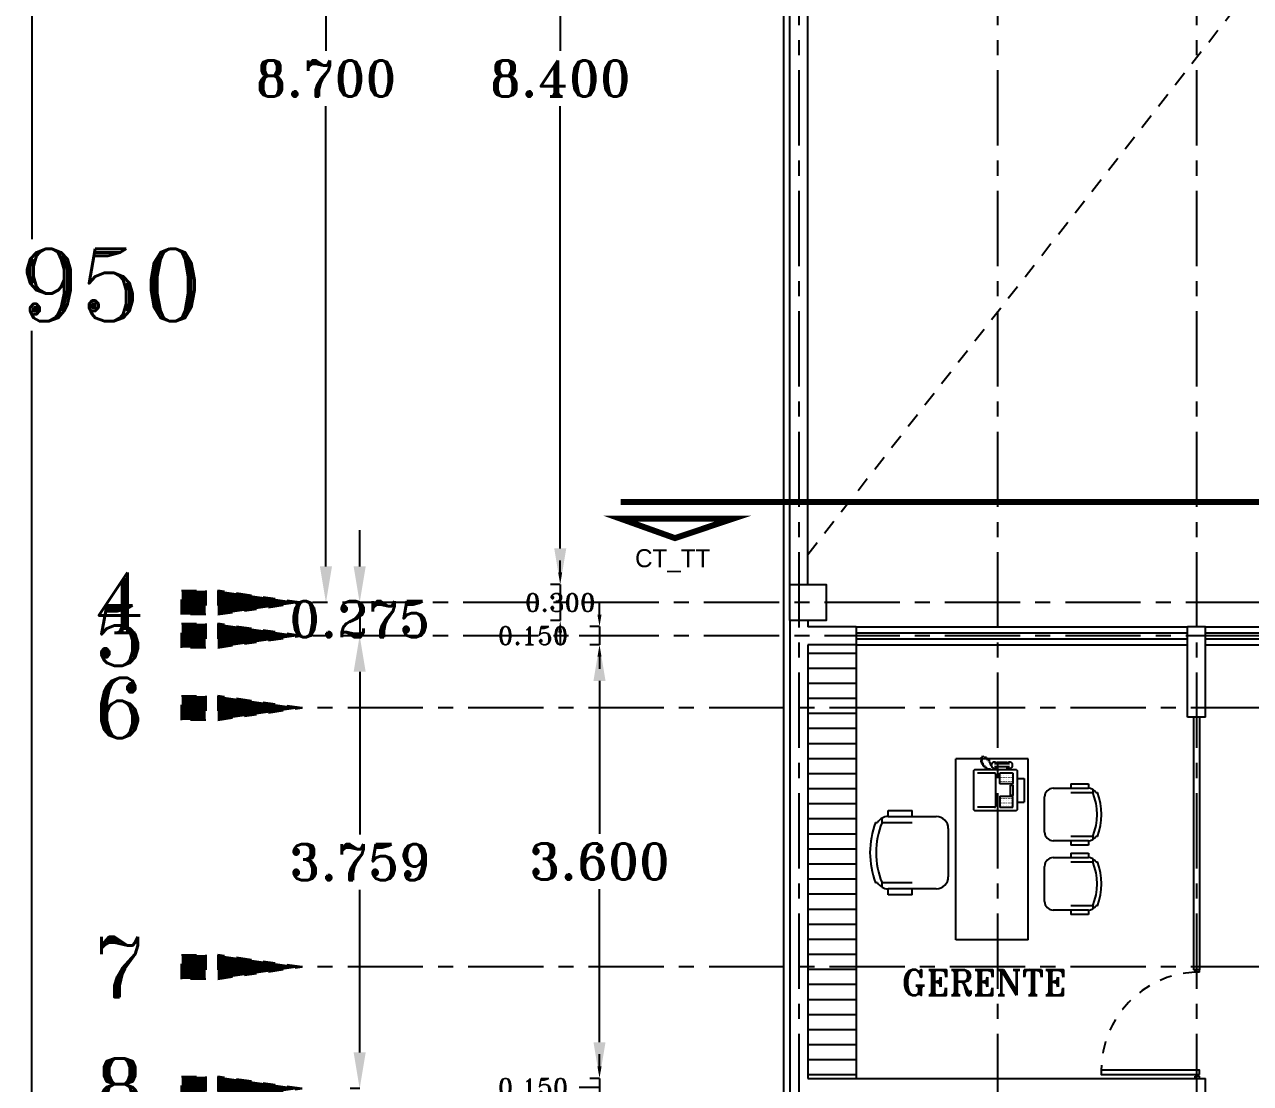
# Model space of a CAD drawing. Extents: x 915 to 2178, y -798 to 165.
# Drawn here: x 1325.22 to 1335.4, y -704.57 to -695.78 of the extents above; entities that cross this region are included whole.
import ezdxf
from ezdxf.enums import TextEntityAlignment as Align

# ---------------------------------------------------------------- set-up
doc = ezdxf.new("R2010")
doc.units = 0
doc.header["$LTSCALE"] = 0.5
doc.header["$MEASUREMENT"] = 0
for name, pattern in [('ACAD_ISO10W100', [18, 12, -3, 0, -3]), ('CENTER', [2, 1.25, -0.25, 0.25, -0.25]), ('DASHDOT2', [0.5, 0.25, -0.125, 0, -0.125]), ('HIDDEN2', [0.1875, 0.125, -0.0625])]:
    doc.linetypes.add(name, pattern=pattern)
doc.layers.get('0').update_dxf_attribs({"linetype": 'CONTINUOUS'})
doc.layers.get('DEFPOINTS').update_dxf_attribs({"linetype": 'CONTINUOUS'})
for name, color, linetype in [('COTA', 7, 'CONTINUOUS'), ('COTAS', 7, 'CONTINUOUS'), ('EJE', 125, 'DASHDOT2'), ('EJES', 125, 'CENTER'), ('linea_corte', 1, 'ACAD_ISO10W100'), ('MOBILIARIO', 125, 'CONTINUOUS'), ('MUEBLES', 125, 'CONTINUOUS'), ('MURO', 150, 'CONTINUOUS'), ('muro bajo', 40, 'CONTINUOUS'), ('proyecciones', 6, 'HIDDEN2'), ('PUERTA5', 125, 'CONTINUOUS'), ('TERRENO', 8, 'CONTINUOUS'), ('ventanas', 4, 'CONTINUOUS')]:
    doc.layers.add(name, color=color, linetype=linetype)
doc.styles.add('ROMANT', font='romant')
doc.dimstyles.new('detalle', dxfattribs={"dimtxt": 0.2, "dimasz": 0.15, "dimexe": 0.08, "dimexo": 0, "dimgap": 0.08, "dimtad": 0, "dimtih": 1, "dimtoh": 1, "dimdec": 3, "dimzin": 1, "dimdsep": 46, "dimtxsty": 'ROMANT', "dimcen": 0.15, "dimclrd": 143, "dimclre": 9, "dimadec": 0, "dimazin": 0, "dimtfac": 1, "dimtdec": 3, "dimtmove": 0, "dimatfit": 3, "dimfxl": 1, "dimarcsym": 0})

# ---------------------------------------------------------------- blocks, each defined once
blk = doc.blocks.new('PUERTA5')
at = {"layer": 'PUERTA5'}
for p, q in [((-0.9, 0.018), (-0.882, 0.018)), ((-0.882, -0.018), (-0.882, 0.018)), ((-0.018, 0.018), (0, 0.018)), ((-0.018, -0.018), (-0.018, 0.018)), ((-0.9, -0.018), (-0.882, -0.018)), ((-0.018, -0.018), (0, -0.018))]:
    blk.add_line(p, q, dxfattribs=at)
blk.add_lwpolyline([(-0.869, -0.018), (-0.833, -0.018), (-0.833, 0.797), (-0.869, 0.797)], close=True, dxfattribs=at)
at = {"layer": 'PUERTA5', "linetype": 'HIDDEN2'}
blk.add_arc((-0.833, -0.018), 0.815, 2.5308, 90, dxfattribs=at)
blk = doc.blocks.new('FAX')
for p, q in [((-0.098, 0.36), (-0.098, 0.417)), ((-0.098, 0.417), (0.098, 0.417)), ((0.098, 0.36), (0.098, 0.417)), ((-0.125, 0.31), (-0.124, 0.31)), ((-0.107, 0.31), (-0.106, 0.31)), ((-0.089, 0.31), (-0.088, 0.31)), ((-0.071, 0.31), (-0.07, 0.31)), ((0.07, 0.31), (0.071, 0.31)), ((0.088, 0.31), (0.089, 0.31)), ((0.106, 0.31), (0.107, 0.31)), ((0.124, 0.31), (0.125, 0.31)), ((-0.23, 0.273), (-0.22, 0.273)), ((-0.23, 0.273), (-0.23, 0.194)), ((-0.22, 0.296), (-0.22, 0.171)), ((-0.195, 0.296), (-0.195, 0.171)), ((-0.195, 0.273), (-0.173, 0.273)), ((-0.125, 0.29), (-0.124, 0.29)), ((-0.125, 0.27), (-0.124, 0.27)), ((-0.125, 0.25), (-0.124, 0.25)), ((-0.125, 0.23), (-0.124, 0.23)), ((-0.107, 0.29), (-0.106, 0.29)), ((-0.107, 0.27), (-0.106, 0.27)), ((-0.107, 0.25), (-0.106, 0.25)), ((-0.107, 0.23), (-0.106, 0.23)), ((-0.089, 0.29), (-0.088, 0.29)), ((-0.089, 0.27), (-0.088, 0.27)), ((-0.089, 0.25), (-0.088, 0.25)), ((-0.089, 0.23), (-0.088, 0.23)), ((-0.071, 0.29), (-0.07, 0.29)), ((-0.071, 0.27), (-0.07, 0.27)), ((-0.071, 0.25), (-0.07, 0.25)), ((-0.071, 0.23), (-0.07, 0.23)), ((0.07, 0.29), (0.071, 0.29)), ((0.07, 0.27), (0.071, 0.27)), ((0.07, 0.25), (0.071, 0.25)), ((0.07, 0.23), (0.071, 0.23)), ((0.088, 0.29), (0.089, 0.29)), ((0.088, 0.27), (0.089, 0.27)), ((0.088, 0.25), (0.089, 0.25)), ((0.088, 0.23), (0.089, 0.23)), ((0.106, 0.29), (0.107, 0.29)), ((0.106, 0.27), (0.107, 0.27)), ((0.106, 0.25), (0.107, 0.25)), ((0.106, 0.23), (0.107, 0.23)), ((0.124, 0.29), (0.125, 0.29)), ((0.124, 0.27), (0.125, 0.27)), ((0.124, 0.25), (0.125, 0.25)), ((0.124, 0.23), (0.125, 0.23)), ((-0.272, 0.105), (-0.271, 0.086)), ((-0.263, 0.115), (-0.262, 0.096)), ((-0.255, 0.125), (-0.253, 0.106)), ((-0.246, 0.135), (-0.244, 0.116)), ((-0.205, 0.144), (-0.238, 0.13)), ((-0.23, 0.194), (-0.22, 0.194)), ((-0.195, 0.194), (-0.173, 0.194)), ((-0.189, 0.107), (-0.187, 0.088)), ((-0.18, 0.117), (-0.178, 0.098)), ((-0.176, 0.138), (-0.174, 0.119)), ((-0.143, 0.03), (-0.143, 0.172)), ((-0.135, 0.18), (0.135, 0.18)), ((0.142, 0.172), (0.142, 0.03)), ((-0.279, 0.084), (-0.278, 0.065)), ((-0.266, 0.075), (-0.265, 0.056)), ((-0.253, 0.074), (-0.251, 0.055)), ((-0.239, 0.073), (-0.238, 0.054)), ((-0.228, 0.077), (-0.227, 0.058)), ((-0.217, 0.082), (-0.216, 0.063)), ((-0.206, 0.087), (-0.205, 0.068)), ((-0.197, 0.097), (-0.196, 0.078))]:
    blk.add_line(p, q)
for points in [[(-0.173, 0.015), (-0.173, 0.345, -0.414214), (-0.158, 0.36), (0.157, 0.36, -0.414214), (0.172, 0.345), (0.172, 0.015, -0.414214), (0.157, 0), (-0.158, 0, -0.414214)], [(-0.143, 0.22), (-0.143, 0.32, -0.414214), (-0.137, 0.325), (-0.058, 0.325, -0.414214), (-0.053, 0.32), (-0.053, 0.22, -0.414214), (-0.058, 0.215), (-0.137, 0.215, -0.414214)], [(0.142, 0.22), (0.142, 0.32, 0.414214), (0.137, 0.325), (0.057, 0.325, 0.414214), (0.052, 0.32), (0.052, 0.22, 0.414214), (0.057, 0.215), (0.137, 0.215, 0.414214)]]:
    blk.add_lwpolyline(points, format="xyb", close=True)
blk.add_lwpolyline([(-0.043, 0.305), (-0.043, 0.325), (0.043, 0.325), (0.043, 0.305)], close=True)
for centre, radius, start, end in [((-0.207, 0.296), 0.0262, 298.4915, 241.5085), ((-0.207, 0.171), 0.0262, 118.4915, 61.5085), ((-0.135, 0.172), 0.0075, 90, 180), ((0.135, 0.172), 0.0075, 360, 90)]:
    blk.add_arc(centre, radius, start, end)
blk = doc.blocks.new('SILLA')
at = {"layer": 'MUEBLES'}
for p, q in [((968.609, -706.417), (969.009, -706.417)), ((968.809, -706.367), (968.809, -706.417)), ((968.809, -706.367), (969.009, -706.367)), ((969.009, -706.367), (969.009, -706.417)), ((969.059, -706.43), (969.059, -706.467)), ((968.509, -706.917), (968.509, -706.517)), ((968.809, -706.467), (969.059, -706.467)), ((969.096, -706.467), (969.113, -706.467)), ((969.059, -706.967), (968.809, -706.967)), ((969.059, -706.967), (969.059, -707.003)), ((969.113, -706.967), (969.096, -706.967)), ((969.009, -707.017), (968.609, -707.017)), ((968.809, -707.017), (968.809, -707.067)), ((969.009, -707.067), (968.809, -707.067)), ((969.009, -707.017), (969.009, -707.067))]:
    blk.add_line(p, q, dxfattribs=at)
for centre, radius, start, end in [((968.609, -706.517), 0.1, 90, 180), ((969.009, -706.517), 0.1, 30, 90), ((968.459, -706.717), 0.65, 337.3801, 22.6199), ((968.459, -706.717), 0.7, 339.0752, 20.9248), ((968.609, -706.917), 0.1, 180, 270), ((969.009, -706.917), 0.1, 270, 330)]:
    blk.add_arc(centre, radius, start, end, dxfattribs=at)
blk = doc.blocks.new('*D58')
at = {"layer": 'COTAS', "color": 9, "lineweight": -2, "transparency": 16777216}
for p, q in [((1331.523, -671.662), (1325.199, -671.662)), ((1331.523, -721.612), (1325.199, -721.612))]:
    blk.add_line(p, q, dxfattribs=at)
at = {"layer": 'COTAS', "color": 143, "lineweight": -2, "transparency": 16777216}
for p, q in [((1325.279, -672.462), (1325.279, -697.565)), ((1325.279, -720.812), (1325.279, -698.325))]:
    blk.add_line(p, q, dxfattribs=at)
at = {"layer": 'COTAS', "color": 143, "transparency": 16777216}
for points in [[(1325.145, -672.462), (1325.412, -672.462), (1325.279, -671.662)], [(1325.145, -720.812), (1325.412, -720.812), (1325.279, -721.612)]]:
    blk.add_solid(points, dxfattribs=at)
at = {"layer": 'DEFPOINTS', "color": 0, "transparency": 16777216}
for p in [(1331.523, -671.662), (1325.279, -721.612), (1331.523, -721.612)]:
    blk.add_point(p, dxfattribs=at)
at = {"layer": 'COTAS', "color": 0, "transparency": 16777216, "insert": (1325.279, -697.945), "char_height": 0.6, "attachment_point": 5, "style": 'ROMANT'}
blk.add_mtext('49.950', dxfattribs=at)
blk = doc.blocks.new('DI-P0102')
at = {"const_width": 0.2}
blk.add_lwpolyline([(-0.8, 0), (-1, 0)], dxfattribs=at)
for points in [[(-1, 0.1), (-0.8, 0.1), (-0.8, -0.1), (-1, -0.1)], [(0, 0), (-0.7, 0.1), (-0.7, -0.1)]]:
    blk.add_lwpolyline(points, close=True)
blk.add_lwpolyline([(0, 0, 0, 0.2, 0), (-0.7, 0, 0.2, 0.2, 0)], format="xyseb")
at = {"style": 'ROMANT'}
blk.add_attdef('A', text='', height=0.6, dxfattribs=at).set_placement((-1.3, 0), align=Align.MIDDLE_RIGHT)
blk = doc.blocks.new('*D83')
at = {"layer": 'COTA', "color": 143, "lineweight": -2, "transparency": 16777216}
for p, q in [((1328.001, -700.281), (1328.001, -699.981)), ((1328.001, -700.581), (1328.001, -700.856)), ((1328.001, -700.581), (1328.001, -700.856)), ((1328.001, -701.156), (1328.001, -701.456))]:
    blk.add_line(p, q, dxfattribs=at)
at = {"layer": 'COTA', "color": 9, "lineweight": -2, "transparency": 16777216}
for p, q in [((1328.001, -700.581), (1327.921, -700.581)), ((1328.001, -700.856), (1327.921, -700.856))]:
    blk.add_line(p, q, dxfattribs=at)
at = {"layer": 'COTA', "color": 143, "transparency": 16777216}
for points in [[(1327.951, -700.281), (1328.051, -700.281), (1328.001, -700.581)], [(1327.951, -701.156), (1328.051, -701.156), (1328.001, -700.856)]]:
    blk.add_solid(points, dxfattribs=at)
at = {"layer": 'DEFPOINTS', "color": 0, "transparency": 16777216}
for p in [(1328.001, -700.581), (1328.001, -700.856), (1328.001, -700.856)]:
    blk.add_point(p, dxfattribs=at)
at = {"layer": 'COTA', "color": 0, "transparency": 16777216, "insert": (1328.001, -700.719), "char_height": 0.3, "attachment_point": 5, "style": 'ROMANT'}
blk.add_mtext('0.275', dxfattribs=at)
blk = doc.blocks.new('*D84')
at = {"layer": 'COTA', "color": 9, "lineweight": -2, "transparency": 16777216}
for p, q in [((1328.001, -700.856), (1327.921, -700.856)), ((1328.001, -704.616), (1327.921, -704.616))]:
    blk.add_line(p, q, dxfattribs=at)
at = {"layer": 'COTA', "color": 143, "lineweight": -2, "transparency": 16777216}
for p, q in [((1328.001, -701.156), (1328.001, -702.506)), ((1328.001, -704.316), (1328.001, -702.966))]:
    blk.add_line(p, q, dxfattribs=at)
at = {"layer": 'COTA', "color": 143, "transparency": 16777216}
for points in [[(1327.951, -701.156), (1328.051, -701.156), (1328.001, -700.856)], [(1327.951, -704.316), (1328.051, -704.316), (1328.001, -704.616)]]:
    blk.add_solid(points, dxfattribs=at)
at = {"layer": 'DEFPOINTS', "color": 0, "transparency": 16777216}
for p in [(1328.001, -700.856), (1328.001, -704.616), (1328.001, -704.616)]:
    blk.add_point(p, dxfattribs=at)
at = {"layer": 'COTA', "color": 0, "transparency": 16777216, "insert": (1328.001, -702.736), "char_height": 0.3, "attachment_point": 5, "style": 'ROMANT'}
blk.add_mtext('3.759', dxfattribs=at)
blk = doc.blocks.new('*D170')
at = {"layer": 'COTA', "color": 9, "lineweight": -2, "transparency": 16777216}
for p, q in [((1329.992, -700.931), (1329.912, -700.931)), ((1329.992, -704.531), (1329.912, -704.531))]:
    blk.add_line(p, q, dxfattribs=at)
at = {"layer": 'COTA', "color": 143, "lineweight": -2, "transparency": 16777216}
for p, q in [((1329.992, -701.231), (1329.992, -702.501)), ((1329.992, -704.231), (1329.992, -702.961))]:
    blk.add_line(p, q, dxfattribs=at)
at = {"layer": 'COTA', "color": 143, "transparency": 16777216}
for points in [[(1329.942, -701.231), (1330.042, -701.231), (1329.992, -700.931)], [(1329.942, -704.231), (1330.042, -704.231), (1329.992, -704.531)]]:
    blk.add_solid(points, dxfattribs=at)
at = {"layer": 'DEFPOINTS', "color": 0, "transparency": 16777216}
for p in [(1329.992, -700.931), (1329.992, -704.531), (1329.992, -704.531)]:
    blk.add_point(p, dxfattribs=at)
at = {"layer": 'COTA', "color": 0, "transparency": 16777216, "insert": (1329.992, -702.731), "char_height": 0.3, "attachment_point": 5, "style": 'ROMANT'}
blk.add_mtext('3.600', dxfattribs=at)
blk = doc.blocks.new('*D174')
at = {"layer": 'COTA', "color": 143, "lineweight": -2, "transparency": 16777216}
for p, q in [((1329.992, -700.681), (1329.992, -700.581)), ((1329.983, -700.856), (1329.823, -700.856)), ((1329.992, -700.856), (1329.983, -700.856)), ((1329.992, -700.781), (1329.992, -700.931)), ((1329.992, -700.781), (1329.992, -700.931)), ((1329.992, -701.031), (1329.992, -701.131))]:
    blk.add_line(p, q, dxfattribs=at)
at = {"layer": 'COTA', "color": 9, "lineweight": -2, "transparency": 16777216}
for p, q in [((1329.992, -700.781), (1329.912, -700.781)), ((1329.992, -700.931), (1329.912, -700.931))]:
    blk.add_line(p, q, dxfattribs=at)
at = {"layer": 'COTA', "color": 143, "transparency": 16777216}
for points in [[(1329.975, -700.681), (1330.009, -700.681), (1329.992, -700.781)], [(1329.975, -701.031), (1330.009, -701.031), (1329.992, -700.931)]]:
    blk.add_solid(points, dxfattribs=at)
at = {"layer": 'DEFPOINTS', "color": 0, "transparency": 16777216}
for p in [(1329.992, -700.781), (1329.992, -700.931), (1329.992, -700.931)]:
    blk.add_point(p, dxfattribs=at)
at = {"layer": 'COTA', "color": 0, "transparency": 16777216, "insert": (1329.44, -700.856), "char_height": 0.15, "attachment_point": 5, "style": 'ROMANT'}
blk.add_mtext('0.150', dxfattribs=at)
blk = doc.blocks.new('*D175')
at = {"layer": 'COTA', "color": 143, "lineweight": -2, "transparency": 16777216}
for p, q in [((1329.992, -704.431), (1329.992, -704.331)), ((1329.983, -704.606), (1329.823, -704.606)), ((1329.992, -704.606), (1329.983, -704.606)), ((1329.992, -704.531), (1329.992, -704.681)), ((1329.992, -704.531), (1329.992, -704.681)), ((1329.992, -704.781), (1329.992, -704.881))]:
    blk.add_line(p, q, dxfattribs=at)
at = {"layer": 'COTA', "color": 9, "lineweight": -2, "transparency": 16777216}
for p, q in [((1329.992, -704.531), (1329.912, -704.531)), ((1329.992, -704.681), (1329.912, -704.681))]:
    blk.add_line(p, q, dxfattribs=at)
at = {"layer": 'COTA', "color": 143, "transparency": 16777216}
for points in [[(1329.975, -704.431), (1330.009, -704.431), (1329.992, -704.531)], [(1329.975, -704.781), (1330.009, -704.781), (1329.992, -704.681)]]:
    blk.add_solid(points, dxfattribs=at)
at = {"layer": 'DEFPOINTS', "color": 0, "transparency": 16777216}
for p in [(1329.992, -704.531), (1329.992, -704.681), (1329.992, -704.681)]:
    blk.add_point(p, dxfattribs=at)
at = {"layer": 'COTA', "color": 0, "transparency": 16777216, "insert": (1329.44, -704.606), "char_height": 0.15, "attachment_point": 5, "style": 'ROMANT'}
blk.add_mtext('0.150', dxfattribs=at)
blk = doc.blocks.new('*D320')
at = {"layer": 'COTA', "color": 9, "lineweight": -2, "transparency": 16777216}
for p, q in [((1327.721, -691.881), (1327.641, -691.881)), ((1327.721, -700.581), (1327.641, -700.581))]:
    blk.add_line(p, q, dxfattribs=at)
at = {"layer": 'COTA', "color": 143, "lineweight": -2, "transparency": 16777216}
for p, q in [((1327.721, -692.181), (1327.721, -696.001)), ((1327.721, -700.281), (1327.721, -696.461))]:
    blk.add_line(p, q, dxfattribs=at)
at = {"layer": 'COTA', "color": 143, "transparency": 16777216}
for points in [[(1327.671, -692.181), (1327.771, -692.181), (1327.721, -691.881)], [(1327.671, -700.281), (1327.771, -700.281), (1327.721, -700.581)]]:
    blk.add_solid(points, dxfattribs=at)
at = {"layer": 'DEFPOINTS', "color": 0, "transparency": 16777216}
for p in [(1327.721, -691.881), (1327.721, -691.881), (1327.721, -700.581)]:
    blk.add_point(p, dxfattribs=at)
at = {"layer": 'COTA', "color": 0, "transparency": 16777216, "insert": (1327.721, -696.231), "char_height": 0.3, "attachment_point": 5, "style": 'ROMANT'}
blk.add_mtext('8.700', dxfattribs=at)
blk = doc.blocks.new('*D332')
at = {"layer": 'COTA', "color": 9, "lineweight": -2, "transparency": 16777216}
for p, q in [((1329.666, -692.031), (1329.586, -692.031)), ((1329.666, -700.431), (1329.586, -700.431))]:
    blk.add_line(p, q, dxfattribs=at)
at = {"layer": 'COTA', "color": 143, "lineweight": -2, "transparency": 16777216}
for p, q in [((1329.666, -692.331), (1329.666, -696.001)), ((1329.666, -700.131), (1329.666, -696.461))]:
    blk.add_line(p, q, dxfattribs=at)
at = {"layer": 'COTA', "color": 143, "transparency": 16777216}
for points in [[(1329.616, -692.331), (1329.716, -692.331), (1329.666, -692.031)], [(1329.616, -700.131), (1329.716, -700.131), (1329.666, -700.431)]]:
    blk.add_solid(points, dxfattribs=at)
at = {"layer": 'DEFPOINTS', "color": 0, "transparency": 16777216}
for p in [(1329.666, -692.031), (1329.666, -700.431), (1329.666, -700.431)]:
    blk.add_point(p, dxfattribs=at)
at = {"layer": 'COTA', "color": 0, "transparency": 16777216, "insert": (1329.666, -696.231), "char_height": 0.3, "attachment_point": 5, "style": 'ROMANT'}
blk.add_mtext('8.400', dxfattribs=at)
blk = doc.blocks.new('*D337')
at = {"layer": 'COTA', "color": 143, "lineweight": -2, "transparency": 16777216}
for p, q in [((1329.666, -700.331), (1329.666, -700.231)), ((1329.666, -700.431), (1329.666, -700.731)), ((1329.666, -700.431), (1329.666, -700.731)), ((1329.666, -700.831), (1329.666, -700.931))]:
    blk.add_line(p, q, dxfattribs=at)
at = {"layer": 'COTA', "color": 9, "lineweight": -2, "transparency": 16777216}
for p, q in [((1329.666, -700.431), (1329.586, -700.431)), ((1329.666, -700.731), (1329.586, -700.731))]:
    blk.add_line(p, q, dxfattribs=at)
at = {"layer": 'COTA', "color": 143, "transparency": 16777216}
for points in [[(1329.649, -700.331), (1329.682, -700.331), (1329.666, -700.431)], [(1329.649, -700.831), (1329.682, -700.831), (1329.666, -700.731)]]:
    blk.add_solid(points, dxfattribs=at)
at = {"layer": 'DEFPOINTS', "color": 0, "transparency": 16777216}
for p in [(1329.666, -700.431), (1329.666, -700.731), (1329.666, -700.731)]:
    blk.add_point(p, dxfattribs=at)
at = {"layer": 'COTA', "color": 0, "transparency": 16777216, "insert": (1329.666, -700.581), "char_height": 0.15, "attachment_point": 5, "style": 'ROMANT'}
blk.add_mtext('0.300', dxfattribs=at)

msp = doc.modelspace()

# ---------------------------------------------------------------- hatches: boundary and pattern name
at = {"layer": 'MOBILIARIO'}
h = msp.add_hatch(dxfattribs=at)
h.set_pattern_fill('LINE', color=256, style=0)
h.set_pattern_definition([(0, (381.19998, 0), (3e-17, 0.125), [])])
h.paths.add_polyline_path([(1331.7225, -704.5311), (1332.1225, -704.5311), (1332.1225, -700.9311), (1331.7225, -700.9311)])

# ---------------------------------------------------------------- linework, layer by layer
at = {"layer": 'EJES'}
for p, q in [((1331.6475, -669.1624), (1331.6475, -724.2023)), ((1333.2975, -669.1624), (1333.2975, -724.2023)), ((1334.9475, -669.1624), (1334.9475, -724.2023)), ((1355.4846, -700.5811), (1327.5225, -700.5811)), ((1355.4846, -700.5811), (1327.5225, -700.5811)), ((1355.4846, -700.8561), (1327.5225, -700.8561)), ((1355.5265, -701.4561), (1327.5225, -701.4561)), ((1355.5265, -703.6061), (1327.5225, -703.6061))]:
    msp.add_line(p, q, dxfattribs=at)
at = {"layer": 'linea_corte', "ltscale": 0.05, "const_width": 0.05}
msp.add_lwpolyline([(1330.1675, -699.7463), (1353.0174, -699.7463)], dxfattribs=at)
at = {"layer": 'linea_corte', "const_width": 0.05}
msp.add_lwpolyline([(1330.1675, -699.8848), (1331.0991, -699.8848), (1330.6188, -700.0461), (1330.1675, -699.8848)], dxfattribs=at)
at = {"layer": 'MOBILIARIO'}
msp.add_line((1332.1225, -700.9311), (1332.1225, -704.5311), dxfattribs=at)
at = {"layer": 'MUEBLES'}
for p, q in [((1332.9516, -703.3808), (1332.9516, -701.879)), ((1333.5516, -701.879), (1332.9516, -701.879)), ((1333.5516, -703.3808), (1333.5516, -701.879)), ((1333.5516, -703.3808), (1332.9516, -703.3808))]:
    msp.add_line(p, q, dxfattribs=at)
at = {"layer": 'MURO'}
for p, q in [((1331.5725, -700.4311), (1331.5725, -671.719)), ((1331.7225, -700.4311), (1331.7225, -692.0311)), ((1331.5725, -700.7311), (1331.5725, -711.3311)), ((1331.7225, -700.7311), (1331.7225, -700.7811)), ((1332.1225, -700.7811), (1331.7225, -700.7811)), ((1332.1225, -700.7811), (1332.1225, -700.9311)), ((1335.0225, -700.7811), (1334.8725, -700.7811)), ((1334.8725, -701.5311), (1334.8725, -700.7811)), ((1335.0225, -701.5311), (1335.0225, -700.7811)), ((1331.7225, -700.9311), (1331.7225, -704.5311)), ((1332.1225, -700.9311), (1331.7225, -700.9311)), ((1335.0225, -701.5311), (1334.8725, -701.5311)), ((1331.7225, -704.5311), (1335.0225, -704.5311)), ((1335.0225, -705.2311), (1335.0225, -704.5311))]:
    msp.add_line(p, q, dxfattribs=at)
msp.add_lwpolyline([(1331.5725, -700.7311), (1331.5725, -700.4311), (1331.8725, -700.4311), (1331.8725, -700.7311)], close=True, dxfattribs=at)
at = {"layer": 'muro bajo'}
for p, q in [((1332.1225, -700.7811), (1334.8725, -700.7811)), ((1335.0225, -700.7811), (1339.8372, -700.7811)), ((1332.1225, -700.9311), (1334.8725, -700.9311)), ((1335.0225, -700.9311), (1339.9872, -700.9311))]:
    msp.add_line(p, q, dxfattribs=at)
at = {"layer": 'proyecciones', "linetype": 'HIDDEN2', "ltscale": 2}
msp.add_line((1331.7225, -700.1811), (1351.7084, -674.6311), dxfattribs=at)
at = {"layer": 'TERRENO'}
msp.add_lwpolyline([(1331.5225, -721.6124), (1331.5225, -671.6624), (1352.0635, -674.2236), (1351.4887, -720.45), (1331.5225, -721.6124)], dxfattribs=at)
at = {"layer": 'ventanas'}
for p, q in [((1332.1225, -700.8311), (1334.8725, -700.8311)), ((1335.0225, -700.8311), (1339.9872, -700.8311)), ((1332.1225, -700.8811), (1334.8725, -700.8811)), ((1335.0225, -700.8811), (1339.9872, -700.8811)), ((1334.9225, -701.5311), (1334.9225, -703.6311)), ((1334.9725, -701.5311), (1334.9725, -703.6311)), ((1334.9725, -703.6311), (1334.9225, -703.6311))]:
    msp.add_line(p, q, dxfattribs=at)

# ---------------------------------------------------------------- block references
at = {"layer": 'EJE'}
ref = msp.add_blockref('DI-P0102', (1327.5225, -700.5811), dxfattribs=at)
ref.add_attrib('A', '4', dxfattribs={"layer": '0', "height": 0.5, "style": 'ROMANT'}).set_placement((1326.2225, -700.5811), align=Align.MIDDLE_RIGHT)
ref = msp.add_blockref('DI-P0102', (1327.5225, -700.8561), dxfattribs=at)
ref.add_attrib('A', '5', dxfattribs={"layer": '0', "height": 0.5, "style": 'ROMANT'}).set_placement((1326.2225, -700.8561), align=Align.MIDDLE_RIGHT)
ref = msp.add_blockref('DI-P0102', (1327.5225, -701.4561), dxfattribs=at)
ref.add_attrib('A', '6', dxfattribs={"layer": '0', "height": 0.5, "style": 'ROMANT'}).set_placement((1326.2225, -701.4561), align=Align.MIDDLE_RIGHT)
ref = msp.add_blockref('DI-P0102', (1327.5225, -703.6061), dxfattribs=at)
ref.add_attrib('A', '7', dxfattribs={"layer": '0', "height": 0.5, "style": 'ROMANT'}).set_placement((1326.2225, -703.6061), align=Align.MIDDLE_RIGHT)
ref = msp.add_blockref('DI-P0102', (1327.5225, -704.6155), dxfattribs=at)
ref.add_attrib('A', '8', dxfattribs={"layer": '0', "height": 0.5, "style": 'ROMANT'}).set_placement((1326.2225, -704.6155), align=Align.MIDDLE_RIGHT)
at = {"layer": 'MOBILIARIO', "rotation": 90.00000000000001}
msp.add_blockref('PUERTA5', (1334.9545, -703.6311), dxfattribs=at)
at = {"layer": 'MUEBLES'}
for name, p, rotation in [('FAX', (1333.0996, -702.1387), 270), ('SILLA', (2301.3967, -1409.374), 179.9999999999999)]:
    msp.add_blockref(name, p, dxfattribs=dict(at, rotation=rotation))
at = {"layer": 'MUEBLES', "xscale": 0.7276500000000001, "yscale": 0.7276500000000001, "zscale": 0.7276500000000001}
for p in [(628.9512, -188.0976), (628.9512, -188.6736)]:
    msp.add_blockref('SILLA', p, dxfattribs=at)

# ---------------------------------------------------------------- texts
at = {"style": 'ROMANT'}
msp.add_text('GERENTE', height=0.21, dxfattribs=at).set_placement((1332.5001, -703.8403))
at = {"layer": 'linea_corte', "linetype": 'ByBlock'}
msp.add_text('CT_TT', height=0.15, dxfattribs=at).set_placement((1330.2875, -700.2878))

# ---------------------------------------------------------------- dimensions: what is measured, and where the dimension line sits
at = {"layer": 'COTA'}
for base, p1, p2, picture, middle in [((1327.721, -691.8811), (1327.721, -700.5811), (1327.721, -691.8811), '*D320', (1327.721, -696.2311)), ((1329.6658, -700.4311), (1329.6658, -692.0311), (1329.6658, -700.4311), '*D332', (1329.6658, -696.2311)), ((1328.0009, -704.6155), (1328.0009, -700.8561), (1328.0009, -704.6155), '*D84', (1328.0009, -702.7358)), ((1329.992, -704.5311), (1329.992, -700.9311), (1329.992, -704.5311), '*D170', (1329.992, -702.7311))]:
    dim = msp.add_linear_dim(base=base, p1=p1, p2=p2, angle=90, dimstyle='detalle', override={"dimtxt": 0.3, "dimasz": 0.3, "dimtmove": 1}, dxfattribs=at)
    dim.commit()
    dim.dimension.update_dxf_attribs({"geometry": picture, "text_midpoint": middle})
for base, p1, p2, override, picture, middle in [((1328.0009, -700.8561), (1328.0009, -700.5811), (1328.0009, -700.8561), {"dimtxt": 0.3, "dimasz": 0.3, "dimtmove": 1}, '*D83', (1328.0009, -700.7186)), ((1329.6658, -700.7311), (1329.6658, -700.4311), (1329.6658, -700.7311), {"dimtxt": 0.15, "dimasz": 0.1, "dimtmove": 1}, '*D337', (1329.6658, -700.5811)), ((1329.992, -700.9311), (1329.992, -700.7811), (1329.992, -700.9311), {"dimtxt": 0.15, "dimasz": 0.1, "dimtmove": 1}, '*D174', (1329.7432, -700.8561)), ((1329.992, -704.6811), (1329.992, -704.5311), (1329.992, -704.6811), {"dimtxt": 0.15, "dimasz": 0.1, "dimtmove": 1}, '*D175', (1329.7432, -704.6061))]:
    dim = msp.add_linear_dim(base=base, p1=p1, p2=p2, angle=90, dimstyle='detalle', override=override, dxfattribs=at)
    dim.commit()
    dim.dimension.update_dxf_attribs({"geometry": picture, "text_midpoint": middle, "dimtype": 160})
at = {"layer": 'COTAS'}
dim = msp.add_linear_dim(base=(1325.2785, -721.6124), p1=(1331.5225, -671.6624), p2=(1331.5225, -721.6124), angle=270, dimstyle='detalle', override={"dimtxt": 0.6, "dimasz": 0.8}, dxfattribs=at)
dim.commit()
dim.dimension.update_dxf_attribs({"geometry": '*D58', "text_midpoint": (1325.2785, -697.9454), "dimtype": 161})

doc.saveas('drawing.dxf')
